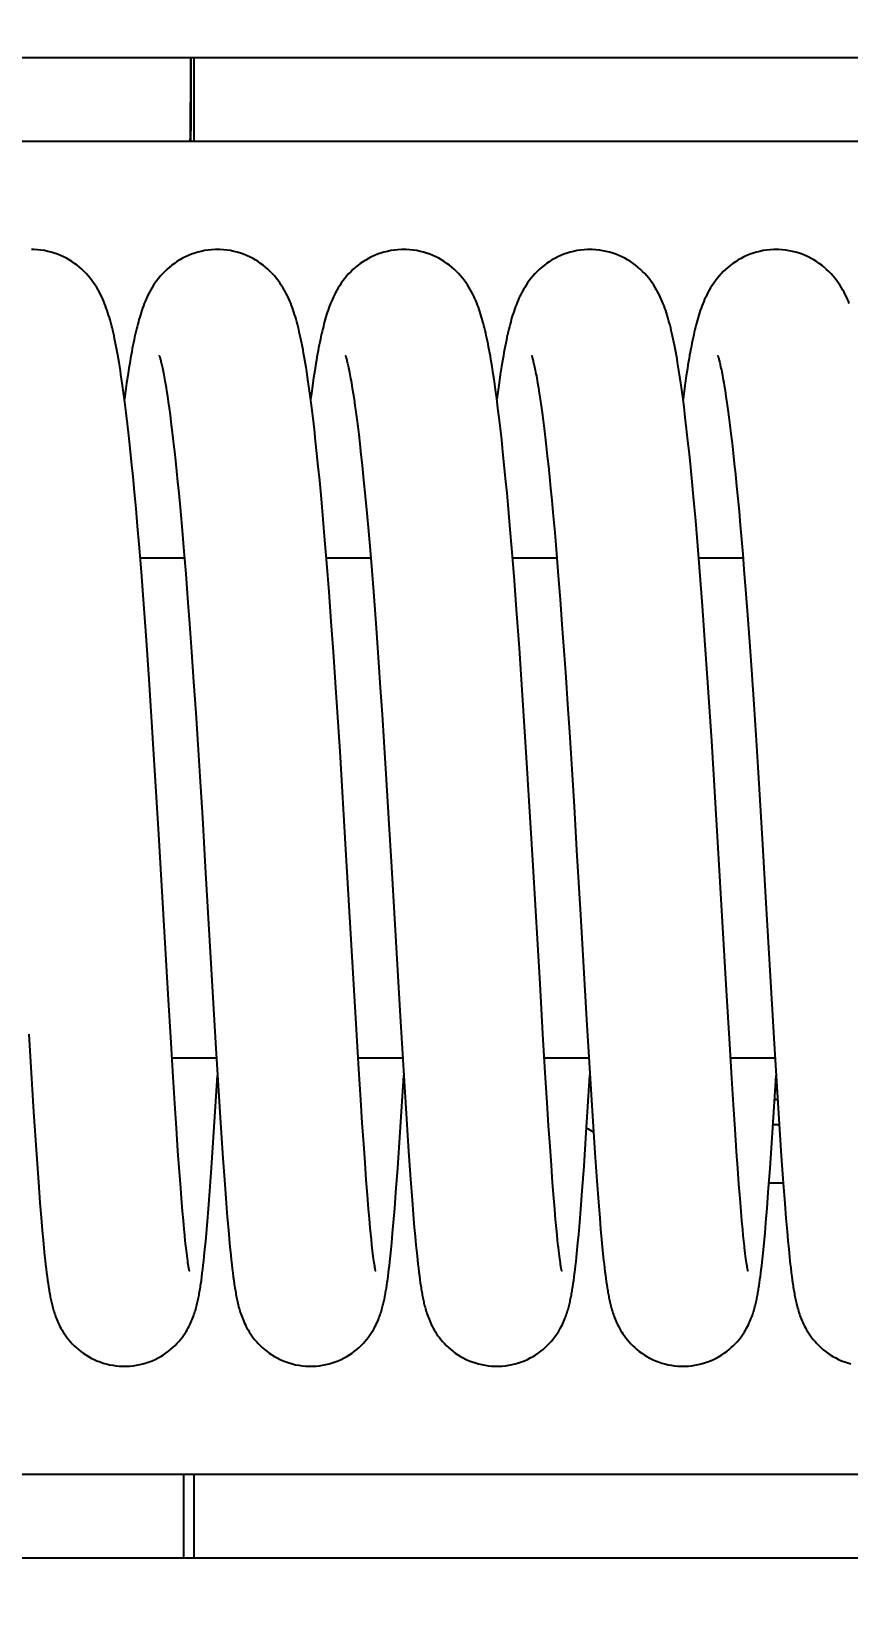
# Model space of a CAD drawing. Header units: millimetres. Extents: x 0 to 841, y 0 to 594.
# Drawn here: x 169.7 to 179.5, y 280.46 to 299.28 of the extents above; entities that cross this region are included whole.
import ezdxf

# ---------------------------------------------------------------- set-up
doc = ezdxf.new("R2010")
doc.units = ezdxf.units.MM
doc.header["$LTSCALE"] = 46.255
doc.layers.get('0').update_dxf_attribs({"linetype": 'CONTINUOUS'})
for name, color, linetype in [('3_ALL_AXIS', 7, 'CONTINUOUS'), ('7_COSME_THREAD', 7, 'CONTINUOUS'), ('AXIS', 7, 'CONTINUOUS')]:
    doc.layers.add(name, color=color, linetype=linetype)
doc.styles.get("Standard").update_dxf_attribs({"font": 'txt', "width": 0.8})
doc.dimstyles.new('DIMSTYLE_2', dxfattribs={"dimtxt": 2.5, "dimasz": 2.5, "dimexe": 2, "dimexo": 0.5, "dimtad": 1, "dimdec": 3, "dimdsep": 46, "dimtxsty": 'STANDARD', "dimblk": 'OPEN', "dimblk1": 'OPEN', "dimblk2": 'OPEN', "dimcen": 0.09, "dimadec": 0, "dimazin": 0, "dimtp": 0.5, "dimtm": 0.5, "dimtfac": 1, "dimtdec": 3, "dimtofl": 0, "dimtmove": 0, "dimatfit": 3, "dimldrblk": 'OPEN', "dimfxl": 1, "dimtolj": 1, "dimarcsym": 0})

# ---------------------------------------------------------------- blocks, each defined once
blk = doc.blocks.new('_OPEN')
at = {"color": 0, "linetype": 'BYBLOCK'}
for p, q in [((0, 0), (-1, 0.2)), ((-1, -0.2), (0, 0)), ((-1, 0), (0, 0))]:
    blk.add_line(p, q, dxfattribs=at)
blk = doc.blocks.new('*D1')
at = {"color": 2, "linetype": 'CONTINUOUS'}
for p, q in [((99.41, 256.965), (99.41, 468.591)), ((241.389, 391.465), (241.389, 468.591)), ((99.41, 466.591), (170.399, 466.591)), ((241.389, 466.591), (170.399, 466.591))]:
    blk.add_line(p, q, dxfattribs=at)
at = {"color": 2, "linetype": 'CONTINUOUS', "xscale": 2.5, "yscale": 2.5, "zscale": 2.5, "rotation": 180}
blk.add_blockref('_OPEN', (99.41, 466.591), dxfattribs=at)
at = {"color": 2, "linetype": 'CONTINUOUS', "xscale": 2.5, "yscale": 2.5, "zscale": 2.5}
blk.add_blockref('_OPEN', (241.389, 466.591), dxfattribs=at)
at = {"color": 2, "linetype": 'CONTINUOUS', "insert": (168.399, 469.716), "char_height": 2.5, "width": 10, "attachment_point": 2, "line_spacing_factor": 0.9}
blk.add_mtext('142\\P[5.6]', dxfattribs=at)
blk = doc.blocks.new('*D7')
at = {"color": 2, "linetype": 'CONTINUOUS'}
for p, q in [((117.517, 436.465), (24.788, 436.465)), ((26.788, 436.465), (26.788, 298.715)), ((26.788, 160.965), (26.788, 298.715)), ((209.211, 160.965), (24.788, 160.965))]:
    blk.add_line(p, q, dxfattribs=at)
at = {"color": 2, "linetype": 'CONTINUOUS', "xscale": 2.5, "yscale": 2.5, "zscale": 2.5}
for p, rotation in [((26.788, 436.465), 90), ((26.788, 160.965), 270)]:
    blk.add_blockref('_OPEN', p, dxfattribs=dict(at, rotation=rotation))
at = {"color": 2, "linetype": 'CONTINUOUS', "insert": (23.663, 297.715), "char_height": 2.5, "width": 12, "attachment_point": 2, "rotation": 90, "line_spacing_factor": 0.9}
blk.add_mtext('275,5\\P[10.8]', dxfattribs=at)

msp = doc.modelspace()

# ---------------------------------------------------------------- linework, layer by layer
at = {"color": 7, "linetype": 'CONTINUOUS'}
for p, q in [((200.80343, 298.96521), (149.56124, 298.96521)), ((171.65078, 298.96521), (171.65078, 297.96521)), ((162.19586, 297.96521), (189.04087, 297.96521)), ((175.24168, 295.17491), (175.22785, 295.26279)), ((170.79253, 295.06131), (170.77713, 295.16549)), ((170.80805, 294.95022), (170.79253, 295.06131)), ((170.84503, 295.06284), (170.83152, 294.96658)), ((170.85851, 295.15428), (170.84503, 295.06284)), ((171.30365, 295.08752), (171.31313, 295.0323)), ((173.01968, 295.10159), (173.00475, 295.20038)), ((173.03471, 294.99631), (173.01968, 295.10159)), ((173.08716, 295.12529), (173.07363, 295.03209)), ((173.10058, 295.21321), (173.08716, 295.12529)), ((175.25561, 295.08143), (175.24168, 295.17491)), ((175.26969, 294.98196), (175.25561, 295.08143)), ((175.31119, 295.06405), (175.29597, 294.95533)), ((175.77319, 295.0671), (175.7834, 295.00642)), ((177.48369, 295.11498), (177.46858, 295.2142)), ((177.49887, 295.00944), (177.48369, 295.11498)), ((177.55697, 295.15081), (177.54356, 295.05973)), ((170.82368, 294.83206), (170.80805, 294.95022)), ((170.83152, 294.96658), (170.81866, 294.87052)), ((171.31313, 295.0323), (171.32295, 294.97212)), ((171.32295, 294.97212), (171.3331, 294.90689)), ((171.3331, 294.90689), (171.34356, 294.83647)), ((173.04987, 294.88431), (173.03471, 294.99631)), ((173.06514, 294.76542), (173.04987, 294.88431)), ((173.05999, 294.93326), (173.05166, 294.87052)), ((173.07363, 295.03209), (173.05999, 294.93326)), ((173.54129, 295.06079), (173.55123, 295.00134)), ((173.55123, 295.00134), (173.56147, 294.93696)), ((173.56147, 294.93696), (173.57198, 294.86764)), ((175.28395, 294.87605), (175.26969, 294.98196)), ((175.29839, 294.76336), (175.28395, 294.87605)), ((175.29597, 294.95533), (175.28467, 294.87051)), ((175.7834, 295.00642), (175.79399, 294.94)), ((175.79399, 294.94), (175.80497, 294.86766)), ((177.51417, 294.89703), (177.49887, 295.00944)), ((177.52963, 294.77733), (177.51417, 294.89703)), ((177.53013, 294.96389), (177.51764, 294.8705)), ((177.54356, 295.05973), (177.53013, 294.96389)), ((178.01104, 295.03865), (178.02166, 294.97383)), ((178.02166, 294.97383), (178.03267, 294.90297)), ((178.03267, 294.90297), (178.04406, 294.82592)), ((170.83943, 294.7066), (170.82368, 294.83206)), ((170.85534, 294.57337), (170.83943, 294.7066)), ((171.34356, 294.83647), (171.35431, 294.76074)), ((171.35431, 294.76074), (171.36533, 294.67958)), ((173.08054, 294.63947), (173.06514, 294.76542)), ((173.57198, 294.86764), (173.58273, 294.79338)), ((173.58273, 294.79338), (173.59369, 294.71412)), ((173.59369, 294.71412), (173.60485, 294.62986)), ((175.31306, 294.64343), (175.29839, 294.76336)), ((175.80497, 294.86766), (175.8163, 294.78924)), ((175.8163, 294.78924), (175.82796, 294.70462)), ((175.82796, 294.70462), (175.83992, 294.61377)), ((177.54529, 294.64981), (177.52963, 294.77733)), ((178.04406, 294.82592), (178.05581, 294.74248)), ((178.05581, 294.74248), (178.06789, 294.65245)), ((170.87148, 294.43145), (170.85534, 294.57337)), ((171.36533, 294.67958), (171.37662, 294.59282)), ((171.37662, 294.59282), (171.38817, 294.50031)), ((171.38817, 294.50031), (171.39998, 294.40183)), ((173.09604, 294.5064), (173.08054, 294.63947)), ((173.11169, 294.36576), (173.09604, 294.5064)), ((173.60485, 294.62986), (173.6162, 294.54058)), ((173.6162, 294.54058), (173.62771, 294.44624)), ((175.32796, 294.51586), (175.31306, 294.64343)), ((175.3431, 294.38024), (175.32796, 294.51586)), ((175.83992, 294.61377), (175.85215, 294.51664)), ((175.85215, 294.51664), (175.86463, 294.41321)), ((177.56117, 294.51393), (177.54529, 294.64981)), ((177.5773, 294.36925), (177.56117, 294.51393)), ((178.06789, 294.65245), (178.0803, 294.55563)), ((178.0803, 294.55563), (178.09302, 294.45186)), ((170.88794, 294.27969), (170.87148, 294.43145)), ((173.12751, 294.21711), (173.11169, 294.36576)), ((175.35852, 294.23617), (175.3431, 294.38024)), ((175.86463, 294.41321), (175.87733, 294.30348)), ((177.5937, 294.21515), (177.5773, 294.36925)), ((178.09302, 294.45186), (178.10604, 294.34097)), ((178.10604, 294.34097), (178.11933, 294.22285)), ((170.90479, 294.11718), (170.88794, 294.27969)), ((171.41819, 294.24242), (171.43065, 294.128)), ((171.43065, 294.128), (171.44338, 294.00679)), ((173.14356, 294.05973), (173.12751, 294.21711)), ((173.65121, 294.24214), (173.66924, 294.07529)), ((175.37426, 294.08261), (175.35852, 294.23617)), ((175.87733, 294.30348), (175.89023, 294.18739)), ((175.89023, 294.18739), (175.90333, 294.06485)), ((177.61038, 294.05136), (177.5937, 294.21515)), ((178.11933, 294.22285), (178.13289, 294.09741)), ((170.92211, 293.94244), (170.90479, 294.11718)), ((170.93989, 293.75516), (170.92211, 293.94244)), ((171.44338, 294.00679), (171.45637, 293.87853)), ((173.15988, 293.89291), (173.14356, 294.05973)), ((173.66924, 294.07529), (173.68758, 293.89637)), ((175.39039, 293.91873), (175.37426, 294.08261)), ((175.90333, 294.06485), (175.91662, 293.93573)), ((175.91662, 293.93573), (175.9301, 293.79993)), ((177.6273, 293.87797), (177.61038, 294.05136)), ((178.13289, 294.09741), (178.14669, 293.96454)), ((178.14669, 293.96454), (178.16072, 293.82416)), ((170.95803, 293.55576), (170.93989, 293.75516)), ((171.45637, 293.87853), (171.46962, 293.74308)), ((173.1765, 293.71605), (173.15988, 293.89291)), ((173.68758, 293.89637), (173.70624, 293.70515)), ((175.40699, 293.74317), (175.39039, 293.91873)), ((175.9301, 293.79993), (175.94376, 293.65735)), ((177.64434, 293.69591), (177.6273, 293.87797)), ((178.16072, 293.82416), (178.17497, 293.67624)), ((170.9763, 293.34651), (170.95803, 293.55576)), ((171.46962, 293.74308), (171.48995, 293.52612)), ((173.19347, 293.52826), (173.1765, 293.71605)), ((173.70624, 293.70515), (173.7252, 293.50141)), ((175.42408, 293.55498), (175.40699, 293.74317)), ((175.94376, 293.65735), (175.9576, 293.50789)), ((177.66989, 293.40911), (177.64434, 293.69591)), ((178.17497, 293.67624), (178.18942, 293.52075)), ((171.48995, 293.52612), (171.51081, 293.29227)), ((173.21952, 293.22587), (173.19347, 293.52826)), ((173.7252, 293.50141), (173.74444, 293.28496)), ((175.44163, 293.35419), (175.42408, 293.55498)), ((175.9576, 293.50789), (175.97868, 293.2706)), ((177.69515, 293.10967), (177.66989, 293.40911)), ((178.18942, 293.52075), (178.20406, 293.35769)), ((170.99448, 293.13018), (170.9763, 293.34651)), ((171.51081, 293.29227), (171.53218, 293.04123)), ((173.24604, 292.90088), (173.21952, 293.22587)), ((173.74444, 293.28496), (173.76398, 293.05559)), ((175.46842, 293.03296), (175.44163, 293.35419)), ((175.97868, 293.2706), (176.00014, 293.01738)), ((178.20406, 293.35769), (178.21886, 293.18711)), ((178.21886, 293.18711), (178.23383, 293.00904)), ((171.0212, 292.79759), (170.99448, 293.13018)), ((171.53218, 293.04123), (171.55406, 292.77222)), ((173.76398, 293.05559), (173.78378, 292.81315)), ((175.49524, 292.69391), (175.46842, 293.03296)), ((176.00014, 293.01738), (176.02195, 292.74819)), ((177.71978, 292.80272), (177.69515, 293.10967)), ((178.23383, 293.00904), (178.24893, 292.82358)), ((173.27267, 292.55754), (173.24604, 292.90088)), ((173.78378, 292.81315), (173.80387, 292.55754)), ((178.24893, 292.82358), (178.27183, 292.5318)), ((171.04668, 292.46461), (171.0212, 292.79759)), ((171.55406, 292.77222), (171.57657, 292.48329)), ((175.52154, 292.34508), (175.49524, 292.69391)), ((176.02195, 292.74819), (176.04403, 292.46387)), ((177.75125, 292.38948), (177.71978, 292.80272)), ((171.07822, 292.03167), (171.04668, 292.46461)), ((171.57657, 292.48329), (171.59983, 292.17199)), ((173.29908, 292.20085), (173.27267, 292.55754)), ((173.80387, 292.55754), (173.82421, 292.2887)), ((176.04403, 292.46387), (176.06627, 292.16579)), ((178.27183, 292.5318), (178.29497, 292.22416)), ((173.82421, 292.2887), (173.84481, 292.00665)), ((175.55486, 291.88044), (175.52154, 292.34508)), ((177.78111, 291.97647), (177.75125, 292.38948)), ((171.59983, 292.17199), (171.62392, 291.83657)), ((173.32495, 291.83634), (173.29908, 292.20085)), ((176.06627, 292.16579), (176.08856, 291.85561)), ((178.29497, 292.22416), (178.31835, 291.90088)), ((171.11439, 291.50862), (171.07822, 292.03167)), ((173.84481, 292.00665), (173.86565, 291.71159)), ((175.59303, 291.31927), (175.55486, 291.88044)), ((177.81625, 291.46585), (177.78111, 291.97647)), ((178.31835, 291.90088), (178.34197, 291.56196)), ((171.62392, 291.83657), (171.64864, 291.47902)), ((173.3581, 291.34839), (173.32495, 291.83634)), ((173.86565, 291.71159), (173.8867, 291.40416)), ((176.08856, 291.85561), (176.11081, 291.53515)), ((171.1607, 290.80074), (171.11439, 291.50862)), ((176.11081, 291.53515), (176.13292, 291.20637)), ((178.34197, 291.56196), (178.36584, 291.20749)), ((171.64864, 291.47902), (171.67356, 291.10589)), ((173.40383, 290.64063), (173.3581, 291.34839)), ((173.8867, 291.40416), (173.9079, 291.08536)), ((175.64116, 290.57164), (175.59303, 291.31927)), ((177.86153, 290.77171), (177.81625, 291.46585)), ((176.13292, 291.20637), (176.15477, 290.87199)), ((178.36584, 291.20749), (178.38997, 290.8377)), ((171.67356, 291.10589), (171.69824, 290.72451)), ((173.9079, 291.08536), (173.92921, 290.75631)), ((171.23178, 289.64502), (171.1607, 290.80074)), ((173.92921, 290.75631), (173.95769, 290.30386)), ((176.15477, 290.87199), (176.18319, 290.4242)), ((177.94031, 289.48476), (177.86153, 290.77171)), ((178.38997, 290.8377), (178.41439, 290.45288)), ((171.69824, 290.72451), (171.72229, 290.3426)), ((173.47554, 289.46425), (173.40383, 290.64063)), ((175.72009, 289.26893), (175.64116, 290.57164)), ((176.18319, 290.4242), (176.21039, 289.98338)), ((178.41439, 290.45288), (178.4389, 290.05688)), ((171.72229, 290.3426), (171.75279, 289.84531)), ((173.95769, 290.30386), (173.98617, 289.83906)), ((176.21039, 289.98338), (176.24212, 289.45648)), ((178.4389, 290.05688), (178.47093, 289.52668)), ((171.75279, 289.84531), (171.78818, 289.25354)), ((173.98617, 289.83906), (174.02125, 289.25226)), ((171.34394, 287.73089), (171.23178, 289.64502)), ((173.6019, 287.30741), (173.47554, 289.46425)), ((176.24212, 289.45648), (176.28769, 288.68265)), ((178.04027, 287.77618), (177.94031, 289.48476)), ((178.47093, 289.52668), (178.5084, 288.89275)), ((171.78818, 289.25354), (171.9117, 287.14481)), ((174.02125, 289.25226), (174.12569, 287.46589)), ((175.80262, 287.85578), (175.72009, 289.26893)), ((178.5084, 288.89275), (178.60734, 287.20094)), ((176.28769, 288.68265), (176.36113, 287.4244)), ((171.37844, 287.14765), (171.34394, 287.73089)), ((175.83802, 287.25489), (175.80262, 287.85578)), ((178.07856, 287.12858), (178.04027, 287.77618)), ((174.12569, 287.46589), (174.18859, 286.42466)), ((176.36113, 287.4244), (176.42745, 286.33148)), ((169.67254, 287.24866), (169.72939, 286.31696)), ((173.63059, 286.83065), (173.6019, 287.30741)), ((175.86626, 286.78696), (175.83802, 287.25489)), ((178.60734, 287.20094), (178.66273, 286.29553)), ((171.40324, 286.73867), (171.37844, 287.14765)), ((171.9117, 287.14481), (171.96689, 286.24631)), ((178.10327, 286.72158), (178.07856, 287.12858)), ((173.65335, 286.46385), (173.63059, 286.83065)), ((175.8887, 286.42668), (175.86626, 286.78696)), ((171.42332, 286.41709), (171.40324, 286.73867)), ((171.89229, 286.07358), (171.93517, 286.7553)), ((174.12536, 286.07466), (174.16816, 286.7553)), ((176.35799, 286.06919), (176.40115, 286.7553)), ((178.12326, 286.40192), (178.10327, 286.72158)), ((178.59077, 286.06588), (178.63415, 286.75531)), ((171.44241, 286.12154), (171.42332, 286.41709)), ((173.67113, 286.18676), (173.65335, 286.46385)), ((174.18859, 286.42466), (174.22647, 285.84116)), ((175.9063, 286.15357), (175.8887, 286.42668)), ((169.72939, 286.31696), (169.76296, 285.80463)), ((171.96689, 286.24631), (171.99878, 285.76332)), ((176.42745, 286.33148), (176.46042, 285.82714)), ((178.14225, 286.10852), (178.12326, 286.40192)), ((178.66273, 286.29553), (178.69593, 285.79003)), ((171.46059, 285.85153), (171.44241, 286.12154)), ((171.86346, 285.64652), (171.89229, 286.07358)), ((173.68789, 285.93476), (173.67113, 286.18676)), ((174.09621, 285.64309), (174.12536, 286.07466)), ((175.923, 285.90368), (175.9063, 286.15357)), ((176.33093, 285.66778), (176.35799, 286.06919)), ((178.16032, 285.84068), (178.14225, 286.10852)), ((178.562, 285.64027), (178.59077, 286.06588)), ((171.47508, 285.64558), (171.46059, 285.85153)), ((173.7037, 285.70677), (173.68789, 285.93476)), ((174.22647, 285.84116), (174.24967, 285.50866)), ((175.9389, 285.67582), (175.923, 285.90368)), ((178.17472, 285.63643), (178.16032, 285.84068)), ((169.76296, 285.80463), (169.78633, 285.4722)), ((171.99878, 285.76332), (172.02085, 285.45129)), ((173.71863, 285.50139), (173.7037, 285.70677)), ((175.95403, 285.46928), (175.9389, 285.67582)), ((176.30936, 285.36855), (176.33093, 285.66778)), ((176.46042, 285.82714), (176.4841, 285.48883)), ((178.69593, 285.79003), (178.71917, 285.46029)), ((169.78633, 285.4722), (169.80474, 285.22726)), ((171.489, 285.45653), (171.47508, 285.64558)), ((171.84317, 285.36587), (171.86346, 285.64652)), ((173.73274, 285.31713), (173.71863, 285.50139)), ((174.07492, 285.34923), (174.09621, 285.64309)), ((174.24967, 285.50866), (174.26789, 285.26392)), ((175.96841, 285.28341), (175.95403, 285.46928)), ((176.4841, 285.48883), (176.50313, 285.23481)), ((178.18856, 285.44889), (178.17472, 285.63643)), ((178.54088, 285.34885), (178.562, 285.64027)), ((171.50238, 285.28396), (171.489, 285.45653)), ((171.51524, 285.12746), (171.50238, 285.28396)), ((171.827, 285.15601), (171.84317, 285.36587)), ((172.02085, 285.45129), (172.03827, 285.22029)), ((173.74611, 285.15261), (173.73274, 285.31713)), ((174.06035, 285.16053), (174.07492, 285.34923)), ((175.97939, 285.14913), (175.96841, 285.28341)), ((176.29238, 285.14838), (176.30936, 285.36855)), ((178.20187, 285.2776), (178.18856, 285.44889)), ((178.21466, 285.12219), (178.20187, 285.2776)), ((178.52636, 285.16078), (178.54088, 285.34885)), ((178.71917, 285.46029), (178.73755, 285.21648)), ((169.80474, 285.22726), (169.81882, 285.05141)), ((171.52515, 285.01354), (171.51524, 285.12746)), ((171.81447, 285.0028), (171.827, 285.15601)), ((172.03827, 285.22029), (172.05171, 285.05262)), ((173.75629, 285.03431), (173.74611, 285.15261)), ((174.04627, 284.98862), (174.06035, 285.16053)), ((174.26789, 285.26392), (174.28179, 285.08815)), ((174.28179, 285.08815), (174.29515, 284.92916)), ((175.98992, 285.02722), (175.97939, 285.14913)), ((176.27938, 284.99006), (176.29238, 285.14838)), ((176.50313, 285.23481), (176.51821, 285.0465)), ((178.22453, 285.00904), (178.21466, 285.12219)), ((178.51227, 284.98882), (178.52636, 285.16078)), ((178.73755, 285.21648), (178.75166, 285.04089)), ((169.81882, 285.05141), (169.83237, 284.89255)), ((171.53473, 284.90945), (171.52515, 285.01354)), ((171.54169, 284.83772), (171.53473, 284.90945)), ((171.80225, 284.86186), (171.81447, 285.0028)), ((172.05171, 285.05262), (172.0648, 284.89891)), ((173.76605, 284.92714), (173.75629, 285.03431)), ((173.7731, 284.85372), (173.76605, 284.92714)), ((174.03531, 284.86261), (174.04627, 284.98862)), ((174.29515, 284.92916), (174.30483, 284.82033)), ((175.99998, 284.91726), (175.98992, 285.02722)), ((176.00722, 284.84231), (175.99998, 284.91726)), ((176.26686, 284.84656), (176.27938, 284.99006)), ((176.51821, 285.0465), (176.52983, 284.90981)), ((176.52983, 284.90981), (176.54113, 284.78452)), ((178.23407, 284.90562), (178.22453, 285.00904)), ((178.24101, 284.83435), (178.23407, 284.90562)), ((178.50128, 284.86244), (178.51227, 284.98882)), ((178.75166, 285.04089), (178.76529, 284.88181)), ((169.83237, 284.89255), (169.8422, 284.78401)), ((169.8422, 284.78401), (169.85176, 284.68414)), ((171.54846, 284.77136), (171.54169, 284.83772)), ((171.55502, 284.71033), (171.54846, 284.77136)), ((171.78436, 284.67173), (171.79325, 284.76373)), ((171.79325, 284.76373), (171.80225, 284.86186)), ((172.0648, 284.89891), (172.07441, 284.79239)), ((172.07441, 284.79239), (172.08387, 284.69309)), ((173.77993, 284.78602), (173.7731, 284.85372)), ((173.78652, 284.72388), (173.77993, 284.78602)), ((173.79079, 284.68547), (173.78652, 284.72388)), ((174.01669, 284.66515), (174.02459, 284.74631)), ((174.02459, 284.74631), (174.03531, 284.86261)), ((174.30483, 284.82033), (174.31425, 284.71998)), ((174.31425, 284.71998), (174.32341, 284.62767)), ((176.01421, 284.77358), (176.00722, 284.84231)), ((176.02094, 284.71091), (176.01421, 284.77358)), ((176.24886, 284.6569), (176.25775, 284.74806)), ((176.25775, 284.74806), (176.26686, 284.84656)), ((176.54113, 284.78452), (176.54943, 284.6975)), ((178.24775, 284.76841), (178.24101, 284.83435)), ((178.25428, 284.70777), (178.24775, 284.76841)), ((178.48256, 284.66393), (178.49051, 284.74558)), ((178.49051, 284.74558), (178.50128, 284.86244)), ((178.76529, 284.88181), (178.77521, 284.77281)), ((178.77521, 284.77281), (178.78491, 284.67221)), ((169.85176, 284.68414), (169.86106, 284.59255)), ((169.86106, 284.59255), (169.86713, 284.53588)), ((169.86713, 284.53588), (169.8731, 284.48258)), ((171.56136, 284.65459), (171.55502, 284.71033)), ((171.56544, 284.62039), (171.56136, 284.65459)), ((171.56941, 284.58857), (171.56544, 284.62039)), ((171.57324, 284.5592), (171.56941, 284.58857)), ((171.57691, 284.53229), (171.57324, 284.5592)), ((171.58041, 284.5079), (171.57691, 284.53229)), ((171.76391, 284.47966), (171.76972, 284.5314)), ((171.76972, 284.5314), (171.77555, 284.58562)), ((171.77555, 284.58562), (171.78436, 284.67173)), ((172.08387, 284.69309), (172.09321, 284.60069)), ((172.09321, 284.60069), (172.09937, 284.54277)), ((172.09937, 284.54277), (172.10551, 284.48766)), ((173.79495, 284.64946), (173.79079, 284.68547)), ((173.79899, 284.61584), (173.79495, 284.64946)), ((173.80291, 284.58463), (173.79899, 284.61584)), ((173.80668, 284.55587), (173.80291, 284.58463)), ((173.81029, 284.52954), (173.80668, 284.55587)), ((173.81372, 284.5057), (173.81029, 284.52954)), ((174.00116, 284.51735), (174.00889, 284.58892)), ((174.00889, 284.58892), (174.01669, 284.66515)), ((174.32341, 284.62767), (174.33235, 284.54293)), ((174.33235, 284.54293), (174.3382, 284.49037)), ((176.03154, 284.61952), (176.02739, 284.65414)), ((176.03554, 284.58745), (176.03154, 284.61952)), ((176.03939, 284.55795), (176.03554, 284.58745)), ((176.04307, 284.53102), (176.03939, 284.55795)), ((176.04657, 284.50669), (176.04307, 284.53102)), ((176.23446, 284.52012), (176.24016, 284.57265)), ((176.24016, 284.57265), (176.24886, 284.6569)), ((176.54943, 284.6975), (176.5576, 284.6161)), ((176.5576, 284.6161), (176.56567, 284.53997)), ((176.56567, 284.53997), (176.57101, 284.49198)), ((178.26466, 284.61844), (178.26059, 284.65241)), ((178.26861, 284.58684), (178.26466, 284.61844)), ((178.27242, 284.55768), (178.26861, 284.58684)), ((178.27607, 284.53097), (178.27242, 284.55768)), ((178.27955, 284.50676), (178.27607, 284.53097)), ((178.4669, 284.51512), (178.47469, 284.58719)), ((178.47469, 284.58719), (178.48256, 284.66393)), ((178.78491, 284.67221), (178.79441, 284.57953)), ((178.79441, 284.57953), (178.80064, 284.52191)), ((169.8731, 284.48258), (169.87898, 284.43242)), ((169.87898, 284.43242), (169.88478, 284.38519)), ((169.88478, 284.38519), (169.89053, 284.34063)), ((169.89053, 284.34063), (169.89626, 284.29846)), ((171.5837, 284.48608), (171.58041, 284.5079)), ((171.58676, 284.46686), (171.5837, 284.48608)), ((171.74068, 284.29559), (171.74652, 284.33839)), ((171.74652, 284.33839), (171.75232, 284.38325)), ((171.75232, 284.38325), (171.75811, 284.43031)), ((171.75811, 284.43031), (171.76391, 284.47966)), ((172.10551, 284.48766), (172.11163, 284.43522)), ((172.11163, 284.43522), (172.11775, 284.38533)), ((172.11775, 284.38533), (172.12389, 284.33783)), ((172.12389, 284.33783), (172.13009, 284.29253)), ((173.81696, 284.48437), (173.81372, 284.5057)), ((173.81996, 284.46558), (173.81696, 284.48437)), ((173.97553, 284.30894), (173.98068, 284.34723)), ((173.98068, 284.34723), (173.9858, 284.38712)), ((173.9858, 284.38712), (173.99092, 284.42871)), ((173.99092, 284.42871), (173.99603, 284.47209)), ((173.99603, 284.47209), (174.00116, 284.51735)), ((174.3382, 284.49037), (174.34397, 284.44071)), ((174.34397, 284.44071), (174.34969, 284.39376)), ((174.34969, 284.39376), (174.35537, 284.3493)), ((174.35537, 284.3493), (174.36105, 284.30708)), ((176.04985, 284.48498), (176.04657, 284.50669)), ((176.0529, 284.46591), (176.04985, 284.48498)), ((176.20674, 284.29614), (176.21222, 284.33626)), ((176.21222, 284.33626), (176.21771, 284.37856)), ((176.21771, 284.37856), (176.22324, 284.4232)), ((176.22324, 284.4232), (176.22882, 284.47034)), ((176.22882, 284.47034), (176.23446, 284.52012)), ((176.57101, 284.49198), (176.57633, 284.44608)), ((176.57633, 284.44608), (176.58164, 284.40216)), ((176.58164, 284.40216), (176.58696, 284.36009)), ((176.58696, 284.36009), (176.59231, 284.31976)), ((178.28283, 284.48511), (178.27955, 284.50676)), ((178.28587, 284.46606), (178.28283, 284.48511)), ((178.44101, 284.30529), (178.44621, 284.34383)), ((178.44621, 284.34383), (178.45139, 284.38399)), ((178.45139, 284.38399), (178.45656, 284.42588)), ((178.45656, 284.42588), (178.46172, 284.46956)), ((178.46172, 284.46956), (178.4669, 284.51512)), ((178.80989, 284.4413), (178.816, 284.3912)), ((178.816, 284.3912), (178.82209, 284.34379)), ((178.82209, 284.34379), (178.82818, 284.29886)), ((169.89626, 284.29846), (169.902, 284.25846)), ((169.902, 284.25846), (169.90779, 284.22036)), ((172.13009, 284.29253), (172.13636, 284.24929)), ((173.96507, 284.23669), (173.97033, 284.27213)), ((173.97033, 284.27213), (173.97553, 284.30894)), ((174.36105, 284.30708), (174.36675, 284.26692)), ((174.36675, 284.26692), (174.37249, 284.22859)), ((176.20126, 284.25801), (176.20674, 284.29614)), ((176.59231, 284.31976), (176.5977, 284.28103)), ((176.5977, 284.28103), (176.60318, 284.24374)), ((176.60318, 284.24374), (176.60876, 284.20775)), ((178.43044, 284.23265), (178.43576, 284.26827)), ((178.43576, 284.26827), (178.44101, 284.30529)), ((178.82818, 284.29886), (178.83431, 284.25621)), ((189.04087, 281.96521), (162.19586, 281.96521)), ((171.52788, 281.96521), (171.52788, 280.96521)), ((171.65078, 281.96521), (171.65078, 280.96521)), ((149.56124, 280.96521), (200.80343, 280.96521))]:
    msp.add_line(p, q, dxfattribs=at)
for points in [[(170.77713, 295.16549), (170.76946, 295.21507), (170.76182, 295.26301), (170.75421, 295.30935), (170.74661, 295.35413), (170.73903, 295.3974), (170.73146, 295.43919), (170.7239, 295.47955), (170.71634, 295.51857), (170.70876, 295.55629), (170.70117, 295.59275), (170.69353, 295.62809), (170.68585, 295.66233), (170.67811, 295.69552), (170.67027, 295.72781), (170.66233, 295.75924), (170.65426, 295.78985), (170.64602, 295.81979), (170.63758, 295.84911), (170.62893, 295.87783), (170.62001, 295.90612), (170.61077, 295.93399), (170.6012, 295.96149), (170.59119, 295.98882), (170.58069, 296.01598), (170.56966, 296.04302), (170.55792, 296.07019), (170.54539, 296.09755), (170.53202, 296.12507), (170.51769, 296.15278), (170.50228, 296.18074), (170.48572, 296.20888), (170.46801, 296.23704), (170.44901, 296.26524), (170.42868, 296.29339), (170.40709, 296.32121), (170.3842, 296.34864), (170.35994, 296.37562), (170.33442, 296.40191), (170.30764, 296.42743), (170.27955, 296.45212), (170.25026, 296.47585), (170.21978, 296.49854), (170.18812, 296.52013), (170.15539, 296.54048), (170.12169, 296.5595), (170.087, 296.57716), (170.05129, 296.59341), (170.01465, 296.60816), (169.97709, 296.62135), (169.93847, 296.63299), (169.89883, 296.64299), (169.85826, 296.65125), (169.8167, 296.65771), (169.77419, 296.66224), (169.73086, 296.66474), (169.7024, 296.66521)], [(171.93518, 296.66521), (171.90779, 296.66478), (171.86436, 296.66234), (171.82173, 296.65785), (171.78004, 296.65143), (171.7393, 296.64317), (171.6995, 296.63316), (171.66071, 296.6215), (171.62297, 296.60826), (171.58616, 296.59346), (171.55029, 296.57713), (171.51543, 296.55938), (171.48158, 296.54026), (171.44872, 296.5198), (171.41694, 296.4981), (171.38637, 296.47529), (171.357, 296.45145), (171.32885, 296.42665), (171.30204, 296.40104), (171.2765, 296.37466), (171.25225, 296.3476), (171.22938, 296.32012), (171.20782, 296.29227), (171.18753, 296.2641), (171.16859, 296.2359), (171.15093, 296.20774), (171.13443, 296.17963), (171.11909, 296.15172), (171.10484, 296.1241), (171.09155, 296.09671), (171.07913, 296.06953), (171.06753, 296.04263), (171.05664, 296.01594), (171.04631, 295.98923), (171.03649, 295.96247), (171.02714, 295.93567), (171.01815, 295.90862), (171.00948, 295.8813), (171.00111, 295.85369), (170.99298, 295.82563), (170.98505, 295.79709), (170.97731, 295.76806), (170.96972, 295.73843), (170.96226, 295.70816), (170.95493, 295.67724), (170.9477, 295.64561), (170.94057, 295.61325), (170.93352, 295.58014), (170.92653, 295.54619), (170.9196, 295.5114), (170.91272, 295.47575), (170.90587, 295.43915), (170.89906, 295.40158), (170.89227, 295.36303), (170.8855, 295.32345), (170.87874, 295.28281), (170.872, 295.24109), (170.85851, 295.15428)], [(173.00475, 295.20038), (172.99733, 295.24742), (172.98993, 295.29294), (172.98254, 295.33697), (172.97518, 295.37955), (172.96782, 295.42076), (172.96047, 295.46061), (172.95312, 295.49916), (172.94576, 295.53651), (172.93838, 295.57267), (172.93096, 295.60771), (172.9235, 295.64173), (172.91598, 295.67476), (172.90839, 295.70685), (172.90069, 295.73813), (172.89288, 295.76864), (172.88493, 295.79841), (172.87681, 295.82758), (172.86849, 295.85616), (172.85996, 295.88419), (172.85114, 295.91185), (172.84201, 295.93915), (172.83253, 295.96613), (172.8226, 295.99299), (172.81218, 296.01975), (172.80121, 296.04644), (172.78953, 296.07329), (172.77706, 296.10036), (172.76374, 296.12761), (172.74946, 296.15506), (172.73411, 296.18278), (172.71761, 296.21069), (172.69996, 296.23864), (172.68102, 296.26665), (172.66075, 296.29462), (172.63922, 296.32228), (172.61639, 296.34957), (172.59217, 296.37643), (172.5667, 296.40262), (172.53996, 296.42804), (172.51191, 296.45266), (172.48265, 296.47632), (172.4522, 296.49895), (172.42056, 296.52049), (172.38785, 296.5408), (172.35417, 296.55978), (172.31949, 296.5774), (172.28379, 296.59362), (172.24717, 296.60834), (172.20962, 296.6215), (172.17103, 296.63311), (172.13142, 296.64308), (172.09089, 296.65132), (172.04939, 296.65775), (172.00697, 296.66226), (171.96374, 296.66474), (171.93516, 296.66521)], [(174.16817, 296.66521), (174.14065, 296.66478), (174.09707, 296.66232), (174.05428, 296.65779), (174.01239, 296.65131), (173.97145, 296.64298), (173.93144, 296.63287), (173.89244, 296.62109), (173.85449, 296.60771), (173.81749, 296.59274), (173.78142, 296.57624), (173.7464, 296.55829), (173.7124, 296.53897), (173.67943, 296.5183), (173.64756, 296.49639), (173.61693, 296.4734), (173.58755, 296.44938), (173.55942, 296.42441), (173.53265, 296.39866), (173.5072, 296.37218), (173.48304, 296.34505), (173.46032, 296.31755), (173.43894, 296.28975), (173.41886, 296.26169), (173.40014, 296.23366), (173.38271, 296.20574), (173.36646, 296.17793), (173.35135, 296.15034), (173.33731, 296.12305), (173.32421, 296.09601), (173.31196, 296.06917), (173.30049, 296.04257), (173.28972, 296.01616), (173.2795, 295.98975), (173.26979, 295.96333), (173.26055, 295.93689), (173.25166, 295.91023), (173.2431, 295.88332), (173.23484, 295.85616), (173.22681, 295.82859), (173.21898, 295.80056), (173.21135, 295.77207), (173.20386, 295.74299), (173.1965, 295.7133), (173.18927, 295.68298), (173.18213, 295.65195), (173.17507, 295.62019), (173.16809, 295.58767), (173.16118, 295.55434), (173.15432, 295.52022), (173.14752, 295.48525), (173.14076, 295.44938), (173.13403, 295.4126), (173.12733, 295.37488), (173.12064, 295.33611), (173.11395, 295.29627), (173.10058, 295.21321)], [(175.22785, 295.26279), (175.22096, 295.30473), (175.21409, 295.34544), (175.20722, 295.38495), (175.20036, 295.42327), (175.19348, 295.46052), (175.18659, 295.49671), (175.17968, 295.53188), (175.17272, 295.56613), (175.16572, 295.5995), (175.15866, 295.63199), (175.15152, 295.6637), (175.1443, 295.69465), (175.13699, 295.72485), (175.12956, 295.75441), (175.12199, 295.78332), (175.11428, 295.81163), (175.10639, 295.83946), (175.09828, 295.86683), (175.08994, 295.89377), (175.0813, 295.92044), (175.07234, 295.94686), (175.06301, 295.97306), (175.05322, 295.99922), (175.04292, 296.02535), (175.03207, 296.05146), (175.02052, 296.07776), (175.00819, 296.10427), (174.99503, 296.13097), (174.98092, 296.15792), (174.96574, 296.18515), (174.94944, 296.21259), (174.93197, 296.24013), (174.91321, 296.26779), (174.89311, 296.29547), (174.87173, 296.32288), (174.84903, 296.34998), (174.82493, 296.37669), (174.79955, 296.40276), (174.77289, 296.4281), (174.74489, 296.45267), (174.71568, 296.47629), (174.68524, 296.49891), (174.6536, 296.52045), (174.62088, 296.54077), (174.58716, 296.55978), (174.55244, 296.57742), (174.51669, 296.59366), (174.48001, 296.60839), (174.44241, 296.62157), (174.40377, 296.63318), (174.36414, 296.64314), (174.3236, 296.65137), (174.28212, 296.65778), (174.23975, 296.66228), (174.19661, 296.66475), (174.16815, 296.66521)], [(176.40116, 296.66521), (176.37394, 296.66478), (176.33061, 296.66236), (176.28801, 296.65789), (176.24624, 296.65146), (176.20537, 296.64319), (176.16539, 296.63314), (176.1264, 296.62141), (176.08844, 296.60807), (176.05141, 296.59314), (176.01533, 296.57668), (175.98029, 296.55878), (175.9463, 296.53951), (175.91335, 296.51891), (175.88152, 296.49709), (175.85096, 296.47421), (175.82166, 296.45033), (175.79364, 296.42554), (175.76701, 296.40003), (175.74174, 296.37385), (175.71779, 296.34709), (175.69531, 296.32006), (175.67422, 296.29282), (175.65446, 296.26544), (175.63608, 296.23821), (175.61905, 296.21124), (175.60321, 296.18452), (175.58851, 296.15812), (175.57489, 296.13216), (175.56223, 296.10657), (175.55036, 296.0812), (175.53923, 296.05608), (175.52877, 296.03118), (175.5188, 296.00622), (175.50927, 295.98112), (175.50015, 295.95592), (175.49134, 295.93041), (175.48282, 295.90455), (175.47455, 295.87833), (175.46648, 295.85159), (175.45858, 295.82427), (175.45083, 295.79636), (175.44321, 295.76774), (175.43569, 295.73836), (175.42826, 295.70819), (175.42089, 295.67713), (175.41359, 295.64515), (175.40633, 295.61219), (175.39909, 295.57816), (175.39187, 295.543), (175.38466, 295.50667), (175.37744, 295.46907), (175.37021, 295.43015), (175.36296, 295.38986), (175.35568, 295.34812), (175.34837, 295.30486), (175.34103, 295.26006), (175.33364, 295.21362), (175.3262, 295.1655), (175.31119, 295.06405)], [(177.46858, 295.2142), (177.46104, 295.26153), (177.45351, 295.30741), (177.44598, 295.35186), (177.43845, 295.39491), (177.43092, 295.43658), (177.42338, 295.47692), (177.41583, 295.51598), (177.40825, 295.55378), (177.40065, 295.59039), (177.393, 295.62587), (177.3853, 295.66028), (177.37753, 295.69364), (177.36968, 295.72609), (177.36171, 295.75765), (177.35363, 295.78838), (177.34538, 295.81842), (177.33695, 295.8478), (177.3283, 295.87657), (177.31937, 295.90493), (177.31012, 295.9329), (177.30053, 295.96051), (177.29049, 295.98796), (177.27996, 296.01525), (177.26889, 296.04242), (177.25713, 296.06968), (177.2446, 296.09707), (177.23125, 296.12458), (177.21693, 296.15229), (177.20153, 296.18026), (177.18498, 296.20842), (177.16724, 296.23666), (177.14817, 296.26499), (177.12772, 296.29331), (177.10599, 296.32131), (177.08292, 296.34895), (177.05843, 296.37615), (177.03271, 296.4026), (177.00577, 296.4282), (176.97755, 296.45295), (176.94818, 296.47667), (176.91768, 296.4993), (176.88606, 296.5208), (176.85341, 296.54105), (176.81984, 296.55995), (176.78531, 296.57748), (176.74978, 296.59362), (176.71333, 296.60827), (176.67597, 296.62138), (176.63753, 296.63297), (176.59803, 296.64294), (176.55757, 296.6512), (176.51605, 296.65766), (176.47349, 296.66222), (176.43004, 296.66473), (176.40115, 296.66521)], [(178.63416, 296.66521), (178.60665, 296.66478), (178.56311, 296.66232), (178.52038, 296.65781), (178.47858, 296.65135), (178.43776, 296.64305), (178.39787, 296.633), (178.359, 296.62128), (178.32119, 296.60797), (178.2843, 296.5931), (178.24836, 296.57669), (178.21344, 296.55886), (178.17953, 296.53965), (178.14663, 296.5191), (178.1148, 296.49729), (178.08419, 296.47439), (178.0548, 296.45045), (178.02663, 296.42554), (177.99981, 296.39983), (177.97427, 296.37335), (177.95001, 296.34619), (177.92715, 296.31862), (177.90562, 296.29067), (177.88535, 296.26242), (177.86644, 296.23415), (177.84881, 296.20593), (177.83236, 296.17776), (177.81705, 296.1498), (177.80284, 296.12213), (177.78958, 296.09469), (177.77719, 296.06746), (177.76561, 296.04049), (177.75473, 296.01371), (177.74442, 295.9869), (177.7346, 295.96004), (177.72525, 295.93312), (177.71626, 295.90595), (177.70759, 295.87849), (177.69922, 295.85074), (177.69108, 295.82254), (177.68315, 295.79386), (177.67541, 295.76469), (177.66782, 295.73492), (177.66037, 295.70452), (177.65304, 295.67348), (177.64582, 295.64173), (177.63869, 295.60928), (177.63165, 295.57609), (177.62468, 295.54209), (177.61777, 295.50727), (177.61091, 295.47161), (177.60409, 295.43502), (177.59731, 295.39748), (177.59055, 295.35899), (177.58381, 295.31948), (177.57709, 295.27893), (177.57038, 295.23734), (177.55697, 295.15081)], [(179.51171, 296.01838), (179.5009, 296.04474), (179.48943, 296.07124), (179.4772, 296.09791), (179.46416, 296.12474), (179.45016, 296.15184), (179.43509, 296.17927), (179.41887, 296.20694), (179.40142, 296.23482), (179.38258, 296.26295), (179.3623, 296.29119), (179.3407, 296.31918), (179.3177, 296.34688), (179.29324, 296.3742), (179.26752, 296.40079), (179.24058, 296.42654), (179.21234, 296.45144), (179.18292, 296.47531), (179.15237, 296.4981), (179.12068, 296.51974), (179.08796, 296.54013), (179.05429, 296.55917), (179.01966, 296.57683), (178.98402, 296.59309), (178.94746, 296.60784), (178.90998, 296.62105), (178.8714, 296.63272), (178.83177, 296.64277), (178.79117, 296.65109), (178.7495, 296.6576), (178.7068, 296.66219), (178.66319, 296.66473), (178.63414, 296.66521)], [(171.23667, 295.38846), (171.23657, 295.38874), (171.23664, 295.38854), (171.23717, 295.38704), (171.23808, 295.38435), (171.23935, 295.38046), (171.24096, 295.37533), (171.24285, 295.36906), (171.24502, 295.36162), (171.24744, 295.35299), (171.25008, 295.34324), (171.25293, 295.33236), (171.25598, 295.32032), (171.2592, 295.30718), (171.26258, 295.29292), (171.26613, 295.27752), (171.26981, 295.261), (171.27363, 295.24336), (171.27758, 295.22457), (171.28166, 295.20464), (171.28584, 295.18357), (171.29014, 295.16132), (171.29454, 295.13791), (171.29905, 295.11332), (171.30365, 295.08752)], [(173.46964, 295.38854), (173.46955, 295.38877), (173.46967, 295.38846), (173.47024, 295.38681), (173.47122, 295.38392), (173.47257, 295.37976), (173.47427, 295.3743), (173.47628, 295.36758), (173.47858, 295.3596), (173.48117, 295.35031), (173.48399, 295.33977), (173.48705, 295.32795), (173.49033, 295.31482), (173.4938, 295.30046), (173.49745, 295.28484), (173.50127, 295.26794), (173.50524, 295.24982), (173.50935, 295.23047), (173.51359, 295.20988), (173.51795, 295.18808), (173.52242, 295.16507), (173.527, 295.14082), (173.53167, 295.11537), (173.53643, 295.0887), (173.54129, 295.06079)], [(175.7027, 295.38835), (175.70258, 295.38868), (175.70259, 295.38864), (175.70308, 295.38728), (175.70396, 295.38468), (175.70522, 295.38084), (175.70683, 295.37571), (175.70875, 295.36935), (175.71097, 295.36174), (175.71346, 295.35285), (175.7162, 295.34274), (175.71917, 295.33137), (175.72236, 295.31872), (175.72575, 295.30483), (175.72932, 295.28968), (175.73308, 295.27324), (175.73699, 295.25554), (175.74106, 295.23658), (175.74527, 295.21631), (175.74962, 295.19476), (175.7541, 295.17191), (175.7587, 295.14773), (175.76342, 295.12221), (175.76825, 295.09535), (175.77319, 295.0671)], [(177.93557, 295.38869), (177.93552, 295.38881), (177.93576, 295.38814), (177.93647, 295.3861), (177.93758, 295.38277), (177.93907, 295.37813), (177.94091, 295.37215), (177.94305, 295.36489), (177.94549, 295.35633), (177.9482, 295.34644), (177.95115, 295.33528), (177.95433, 295.32282), (177.95773, 295.30903), (177.96132, 295.29394), (177.9651, 295.27755), (177.96905, 295.2598), (177.97317, 295.24074), (177.97744, 295.22033), (177.98186, 295.19854), (177.98641, 295.1754), (177.9911, 295.15088), (177.99591, 295.12495), (178.00084, 295.09762), (178.00588, 295.06886), (178.01104, 295.03865)], [(171.39998, 294.40183), (171.41206, 294.29715), (171.41819, 294.24242)], [(173.62771, 294.44624), (173.64528, 294.29512), (173.65121, 294.24214)], [(176.02739, 284.65414), (176.02312, 284.69134), (176.02094, 284.71091)], [(178.26059, 284.65241), (178.25641, 284.68873), (178.25428, 284.70777)], [(171.59712, 284.4112), (171.59715, 284.41108), (171.59706, 284.41147), (171.59677, 284.41273), (171.59632, 284.41477), (171.59571, 284.4176), (171.59496, 284.42124), (171.59409, 284.4256), (171.5931, 284.4307), (171.592, 284.43654), (171.59082, 284.44308), (171.58954, 284.45032), (171.58818, 284.45826), (171.58676, 284.46686)], [(173.83011, 284.41124), (173.83015, 284.41109), (173.83007, 284.41142), (173.82979, 284.41262), (173.82935, 284.4146), (173.82875, 284.41736), (173.82802, 284.42092), (173.82716, 284.4252), (173.82619, 284.43019), (173.82511, 284.43592), (173.82395, 284.44232), (173.82269, 284.4494), (173.82136, 284.45717), (173.81996, 284.46558)], [(176.0631, 284.41124), (176.06314, 284.41109), (176.06306, 284.41141), (176.06279, 284.4126), (176.06235, 284.41457), (176.06176, 284.41732), (176.06102, 284.42088), (176.06016, 284.42516), (176.05918, 284.43018), (176.0581, 284.43594), (176.05693, 284.44239), (176.05566, 284.44954), (176.05432, 284.45739), (176.0529, 284.46591)], [(178.2961, 284.41123), (178.29613, 284.41109), (178.29605, 284.41142), (178.29578, 284.41262), (178.29533, 284.4146), (178.29474, 284.41737), (178.294, 284.42094), (178.29314, 284.42524), (178.29216, 284.43027), (178.29108, 284.43605), (178.2899, 284.44251), (178.28863, 284.44967), (178.28729, 284.45754), (178.28587, 284.46606)], [(178.80064, 284.52191), (178.80374, 284.49428), (178.80989, 284.4413)], [(169.90779, 284.22036), (169.91071, 284.20192), (169.91366, 284.18386), (169.91665, 284.16616), (169.91968, 284.14875), (169.92277, 284.13164), (169.9259, 284.1148), (169.92911, 284.09815), (169.9324, 284.0817), (169.93578, 284.06542), (169.93927, 284.04921), (169.94288, 284.03306), (169.94663, 284.01696), (169.95057, 284.00077), (169.9547, 283.98448), (169.95904, 283.96807), (169.96367, 283.9514), (169.9686, 283.93443), (169.97387, 283.91717), (169.97953, 283.89953), (169.98563, 283.88148), (169.99221, 283.86305), (169.99933, 283.84413), (170.00707, 283.82473), (170.01546, 283.80487), (170.02459, 283.78449), (170.03454, 283.76358), (170.04536, 283.7422), (170.0571, 283.72036), (170.06984, 283.69812), (170.08364, 283.67551), (170.09857, 283.65258), (170.11467, 283.62939), (170.13204, 283.60601), (170.15071, 283.58252), (170.17073, 283.55901), (170.19219, 283.53556), (170.21516, 283.51224), (170.23975, 283.48911), (170.26595, 283.46634), (170.29366, 283.44414), (170.32291, 283.42263), (170.35369, 283.40192), (170.38576, 283.38229), (170.41907, 283.36384), (170.45362, 283.34666), (170.48914, 283.33095), (170.52557, 283.31679), (170.56286, 283.30423), (170.60078, 283.29337), (170.63926, 283.28422), (170.67821, 283.27683), (170.71736, 283.27125), (170.75656, 283.26748), (170.79578, 283.26552), (170.81867, 283.26521)], [(170.81867, 283.26521), (170.84354, 283.26557), (170.88327, 283.26766), (170.92284, 283.27159), (170.96222, 283.27735), (171.00128, 283.28491), (171.03978, 283.29422), (171.07766, 283.30523), (171.11485, 283.31791), (171.15116, 283.33219), (171.18657, 283.348), (171.22099, 283.36527), (171.25421, 283.38383), (171.28623, 283.40358), (171.317, 283.42444), (171.34631, 283.44617), (171.37414, 283.46864), (171.40053, 283.49178), (171.42534, 283.51534), (171.44859, 283.5392), (171.47036, 283.56328), (171.4906, 283.58738), (171.50939, 283.61137), (171.5268, 283.6352), (171.54283, 283.65867), (171.55755, 283.68167), (171.57105, 283.70418), (171.58343, 283.72617), (171.59477, 283.74758), (171.60515, 283.7684), (171.6147, 283.78873), (171.62347, 283.80855), (171.63155, 283.82784), (171.63902, 283.84676), (171.64596, 283.8653), (171.6524, 283.88347), (171.65841, 283.90134), (171.66403, 283.91894), (171.66929, 283.93626), (171.67425, 283.95342), (171.67894, 283.97043), (171.68337, 283.9873), (171.68761, 284.00414), (171.69166, 284.02097), (171.69554, 284.03781), (171.69928, 284.05474), (171.7029, 284.07178), (171.7064, 284.08894), (171.70981, 284.10628), (171.71313, 284.12381), (171.71637, 284.14155), (171.71955, 284.15957), (171.72268, 284.17789), (171.72576, 284.19652), (171.7288, 284.21551), (171.7318, 284.2349), (171.73478, 284.25468), (171.74068, 284.29559)], [(172.13636, 284.24929), (172.13953, 284.22838), (172.14274, 284.20795), (172.14599, 284.18792), (172.14928, 284.16831), (172.15262, 284.14908), (172.15603, 284.13017), (172.15951, 284.11156), (172.16308, 284.09324), (172.16675, 284.07509), (172.17054, 284.05712), (172.17446, 284.03929), (172.17856, 284.02147), (172.18285, 284.00364), (172.18735, 283.98579), (172.19212, 283.96777), (172.19718, 283.94958), (172.20256, 283.93118), (172.20835, 283.91245), (172.21457, 283.89336), (172.22128, 283.8739), (172.22857, 283.85397), (172.23649, 283.83354), (172.24511, 283.81264), (172.2545, 283.79124), (172.26477, 283.76927), (172.27596, 283.74681), (172.28806, 283.72405), (172.30112, 283.70103), (172.31522, 283.67776), (172.33037, 283.65435), (172.34658, 283.63091), (172.36394, 283.60743), (172.38256, 283.5839), (172.40249, 283.56042), (172.42378, 283.53704), (172.44659, 283.51376), (172.47107, 283.49062), (172.49719, 283.46781), (172.52485, 283.44554), (172.5541, 283.4239), (172.58494, 283.40305), (172.61709, 283.38326), (172.65053, 283.36465), (172.68524, 283.3473), (172.72094, 283.33145), (172.75756, 283.31716), (172.79506, 283.30448), (172.83317, 283.29353), (172.87184, 283.28431), (172.91096, 283.27687), (172.95024, 283.27126), (172.98951, 283.26748), (173.02877, 283.26552), (173.05167, 283.26521)], [(173.05166, 283.26521), (173.07645, 283.26557), (173.1161, 283.26765), (173.1556, 283.27157), (173.19492, 283.2773), (173.23392, 283.28484), (173.27238, 283.29411), (173.31022, 283.30509), (173.34737, 283.31774), (173.38365, 283.33197), (173.41902, 283.34774), (173.45341, 283.36497), (173.48662, 283.38348), (173.51861, 283.40319), (173.54937, 283.424), (173.57866, 283.44567), (173.60647, 283.46809), (173.63285, 283.49116), (173.65764, 283.51466), (173.68089, 283.53846), (173.70264, 283.56247), (173.72289, 283.58651), (173.7417, 283.61048), (173.75914, 283.63428), (173.77522, 283.65775), (173.78999, 283.68079), (173.80356, 283.70335), (173.816, 283.72539), (173.82738, 283.74683), (173.83778, 283.76766), (173.84733, 283.78794), (173.85607, 283.80764), (173.86409, 283.82675), (173.87149, 283.8454), (173.87832, 283.86358), (173.88464, 283.88129), (173.89051, 283.89863), (173.89598, 283.9156), (173.90108, 283.93222), (173.90587, 283.94859), (173.91038, 283.96474), (173.91464, 283.98065), (173.91869, 283.99645), (173.92255, 284.01214), (173.92622, 284.02772), (173.92975, 284.04326), (173.93314, 284.05878), (173.93641, 284.07427), (173.93957, 284.08983), (173.94264, 284.10546), (173.94563, 284.12117), (173.94855, 284.13704), (173.95141, 284.15308), (173.95422, 284.16931), (173.95699, 284.18577), (173.95971, 284.20248), (173.96507, 284.23669)], [(174.37249, 284.22859), (174.3754, 284.21001), (174.37834, 284.19179), (174.38132, 284.17393), (174.38433, 284.15635), (174.3874, 284.13907), (174.39053, 284.12205), (174.39372, 284.10523), (174.39699, 284.08861), (174.40035, 284.07217), (174.40382, 284.0558), (174.40741, 284.03951), (174.41113, 284.02327), (174.41503, 284.00695), (174.41912, 283.99055), (174.42342, 283.97405), (174.428, 283.95727), (174.43288, 283.94019), (174.4381, 283.92283), (174.44372, 283.90504), (174.44979, 283.88678), (174.45635, 283.8681), (174.46348, 283.84891), (174.47122, 283.82922), (174.47964, 283.80904), (174.48881, 283.78834), (174.49881, 283.7671), (174.5097, 283.74537), (174.52149, 283.72325), (174.53425, 283.70081), (174.54803, 283.67805), (174.56292, 283.65502), (174.57896, 283.63178), (174.59622, 283.60837), (174.61478, 283.58486), (174.63468, 283.56133), (174.656, 283.53786), (174.67886, 283.51448), (174.70336, 283.49126), (174.72951, 283.46837), (174.7572, 283.44603), (174.78647, 283.42434), (174.81732, 283.40344), (174.84949, 283.38361), (174.88294, 283.36495), (174.91766, 283.34757), (174.95338, 283.33168), (174.99002, 283.31735), (175.02754, 283.30464), (175.06568, 283.29365), (175.10439, 283.28441), (175.14357, 283.27694), (175.18292, 283.2713), (175.22228, 283.2675), (175.26165, 283.26552), (175.28466, 283.26521)], [(175.28466, 283.26521), (175.30939, 283.26557), (175.34899, 283.26764), (175.38843, 283.27155), (175.4277, 283.27726), (175.46665, 283.28478), (175.50507, 283.29403), (175.54286, 283.30498), (175.57997, 283.3176), (175.61622, 283.3318), (175.65156, 283.34753), (175.68593, 283.36472), (175.71911, 283.38319), (175.75109, 283.40285), (175.78182, 283.42362), (175.8111, 283.44524), (175.83891, 283.46762), (175.86528, 283.49065), (175.89007, 283.5141), (175.91332, 283.53786), (175.93508, 283.56184), (175.95534, 283.58584), (175.97417, 283.60978), (175.99163, 283.63356), (176.00773, 283.65702), (176.02253, 283.68005), (176.03613, 283.70262), (176.04859, 283.72466), (176.05999, 283.7461), (176.07042, 283.76692), (176.07998, 283.78719), (176.08873, 283.80686), (176.09675, 283.82594), (176.10415, 283.84454), (176.11099, 283.86267), (176.11729, 283.88032), (176.12317, 283.89761), (176.12863, 283.91453), (176.13373, 283.9311), (176.13853, 283.94743), (176.14305, 283.96355), (176.14732, 283.97945), (176.15138, 283.99524), (176.15525, 284.01094), (176.15895, 284.02655), (176.1625, 284.04215), (176.16591, 284.05774), (176.16921, 284.07333), (176.17241, 284.08903), (176.17552, 284.10483), (176.17855, 284.12075), (176.18152, 284.13689), (176.18444, 284.15326), (176.18731, 284.16987), (176.19015, 284.18679), (176.19296, 284.20404), (176.19574, 284.22162), (176.20126, 284.25801)], [(176.60876, 284.20775), (176.6116, 284.19017), (176.61449, 284.17286), (176.61743, 284.15576), (176.62044, 284.13884), (176.62351, 284.12211), (176.62666, 284.10552), (176.62989, 284.08907), (176.63322, 284.07274), (176.63667, 284.05647), (176.64024, 284.04024), (176.64394, 284.02405), (176.64782, 284.00778), (176.65189, 283.99142), (176.65617, 283.97497), (176.66072, 283.95826), (176.66555, 283.9413), (176.67071, 283.92407), (176.67628, 283.90638), (176.6823, 283.88821), (176.68882, 283.86957), (176.69593, 283.85033), (176.70372, 283.83045), (176.71223, 283.80998), (176.72155, 283.78889), (176.73179, 283.76713), (176.74298, 283.7448), (176.75511, 283.72212), (176.76823, 283.69913), (176.78241, 283.67584), (176.79764, 283.65243), (176.81394, 283.629), (176.83139, 283.60553), (176.8501, 283.58202), (176.87011, 283.55856), (176.89148, 283.53523), (176.91437, 283.51201), (176.9389, 283.48895), (176.96505, 283.46624), (176.99272, 283.44409), (177.02195, 283.42259), (177.05273, 283.40188), (177.08481, 283.38225), (177.11815, 283.36379), (177.15273, 283.34659), (177.18829, 283.33088), (177.22476, 283.31672), (177.2621, 283.30415), (177.30004, 283.29329), (177.33854, 283.28416), (177.37749, 283.27678), (177.41661, 283.27122), (177.45574, 283.26746), (177.49488, 283.26551), (177.51765, 283.26521)], [(177.51765, 283.26521), (177.5422, 283.26556), (177.58161, 283.26762), (177.62088, 283.27148), (177.65997, 283.27714), (177.69875, 283.28458), (177.737, 283.29375), (177.77464, 283.3046), (177.8116, 283.3171), (177.84771, 283.33117), (177.88293, 283.34677), (177.91719, 283.36381), (177.95028, 283.38212), (177.98218, 283.40163), (178.01285, 283.42224), (178.04209, 283.44371), (178.06988, 283.46593), (178.09624, 283.48881), (178.12105, 283.51213), (178.14432, 283.53576), (178.16612, 283.55961), (178.18642, 283.5835), (178.2053, 283.60734), (178.22282, 283.63104), (178.23899, 283.65442), (178.25386, 283.67739), (178.26753, 283.69991), (178.28008, 283.72192), (178.29155, 283.74333), (178.30205, 283.76413), (178.31168, 283.78439), (178.32051, 283.80406), (178.3286, 283.82313), (178.33606, 283.84174), (178.34295, 283.85988), (178.34931, 283.87753), (178.35523, 283.89482), (178.36074, 283.91174), (178.36588, 283.92829), (178.37071, 283.94461), (178.37526, 283.96069), (178.37955, 283.97656), (178.38363, 283.99229), (178.38751, 284.00793), (178.39122, 284.02346), (178.39478, 284.03897), (178.3982, 284.05445), (178.40149, 284.06992), (178.40468, 284.08547), (178.40778, 284.1011), (178.4108, 284.11681), (178.41375, 284.1327), (178.41664, 284.14877), (178.41948, 284.16503), (178.42227, 284.18153), (178.42502, 284.19829), (178.43044, 284.23265)], [(178.83431, 284.25621), (178.8374, 284.23566), (178.8405, 284.2156), (178.84364, 284.19601), (178.84681, 284.17683), (178.85003, 284.15805), (178.85329, 284.13963), (178.85661, 284.12151), (178.86001, 284.10366), (178.86349, 284.08606), (178.86708, 284.06861), (178.87079, 284.05129), (178.87462, 284.03407), (178.87864, 284.01683), (178.88285, 283.99953), (178.88727, 283.98218), (178.89195, 283.96464), (178.89692, 283.9469), (178.90222, 283.92895), (178.9079, 283.91064), (178.91402, 283.89196), (178.92061, 283.87292), (178.92777, 283.85338), (178.93556, 283.83333), (178.94403, 283.81279), (178.95327, 283.79169), (178.96341, 283.76998), (178.97447, 283.74774), (178.98647, 283.72509), (178.9995, 283.70206), (179.01361, 283.6787), (179.0288, 283.65517), (179.04509, 283.63157), (179.06256, 283.60791), (179.0813, 283.58421), (179.10135, 283.56055), (179.12278, 283.53701), (179.14573, 283.51361), (179.17031, 283.49039), (179.1965, 283.46752), (179.22421, 283.44524), (179.25349, 283.42361), (179.28431, 283.40279), (179.31643, 283.38305), (179.34981, 283.36449), (179.38444, 283.3472), (179.42005, 283.33139), (179.45658, 283.31714), (179.49398, 283.3045), (179.53202, 283.29356)]]:
    msp.add_lwpolyline(points, dxfattribs=at)
at = {"color": 2, "linetype": 'CONTINUOUS'}
msp.add_open_spline([(171.61556, 297.96521), (171.61574, 297.98455), (171.61609, 298.02323), (171.61652, 298.07165), (171.61684, 298.1054), (171.61701, 298.12491), (171.61722, 298.15535), (171.61755, 298.20055), (171.61792, 298.25086), (171.6182, 298.2914), (171.61841, 298.33327), (171.61865, 298.37472), (171.61887, 298.41643), (171.61906, 298.44736), (171.61917, 298.47956), (171.61934, 298.52207), (171.61954, 298.57529), (171.61977, 298.63936), (171.6199, 298.70447), (171.62007, 298.76918), (171.62016, 298.85622), (171.6202, 298.92163), (171.62024, 298.96521)], degree=3, knots=[0, 0, 0, 0, 0.0625, 0.125, 0.15625, 0.171875, 0.1875, 0.25, 0.3125, 0.34375, 0.375, 0.4375, 0.46875, 0.5, 0.53125, 0.5625, 0.625, 0.6875, 0.75, 0.8125, 0.875, 1, 1, 1, 1], dxfattribs=at)
at = {"layer": '3_ALL_AXIS', "color": 7, "linetype": 'CONTINUOUS'}
for p, q in [((171.00789, 292.96521), (171.53846, 292.96521)), ((173.24088, 292.96521), (173.77145, 292.96521)), ((175.47387, 292.96521), (176.00443, 292.96521)), ((177.70687, 292.96521), (178.23743, 292.96521)), ((171.38942, 286.96521), (171.92246, 286.96521)), ((173.62241, 286.96521), (174.15545, 286.96521)), ((175.85541, 286.96521), (176.38844, 286.96521)), ((178.0884, 286.96521), (178.62144, 286.96521)), ((178.7073, 285.46521), (178.71875, 285.46522))]:
    msp.add_line(p, q, dxfattribs=at)
for centre, radius, start, end in [((178.7251, 289.92078), 3.45557, 268.199344, 268.782415), ((178.71136, 289.96901), 4.50517, 238.507548, 239.752193), ((178.7251, 289.89818), 3.73297, 268.042232, 269.16603), ((178.70752, 289.87881), 4.4136, 267.954783, 269.816859), ((178.70731, 289.85214), 4.38694, 269.818551, 269.999983)]:
    msp.add_arc(centre, radius, start, end, dxfattribs=at)
at = {"layer": '7_COSME_THREAD', "color": 7, "linetype": 'CONTINUOUS'}
msp.add_arc((98.4202, 298.8964), 73.19396, 359.2709741, 0.0538654, dxfattribs=at)
at = {"layer": 'AXIS', "color": 7, "linetype": 'CONTINUOUS'}
msp.add_arc((178.74769, 289.89504), 3.31844, 267.854965, 268.217192, dxfattribs=at)

# ---------------------------------------------------------------- dimensions: what is measured, and where the dimension line sits
at = {"color": 2, "linetype": 'CONTINUOUS'}
for base, p1, p2, angle, picture, middle in [((99.41025, 466.5912), (241.38863, 390.96521), (99.41025, 256.46521), 180, '*D1', (170.39944, 466.5912)), ((26.7876, 436.46521), (209.71103, 160.96521), (118.0166, 436.46521), 90, '*D7', (26.7876, 298.71521))]:
    dim = msp.add_linear_dim(base=base, p1=p1, p2=p2, angle=angle, dimstyle='DIMSTYLE_2', dxfattribs=at)
    dim.commit()
    dim.dimension.update_dxf_attribs({"geometry": picture, "text_midpoint": middle, "dimtype": 160})

doc.saveas('drawing.dxf')
